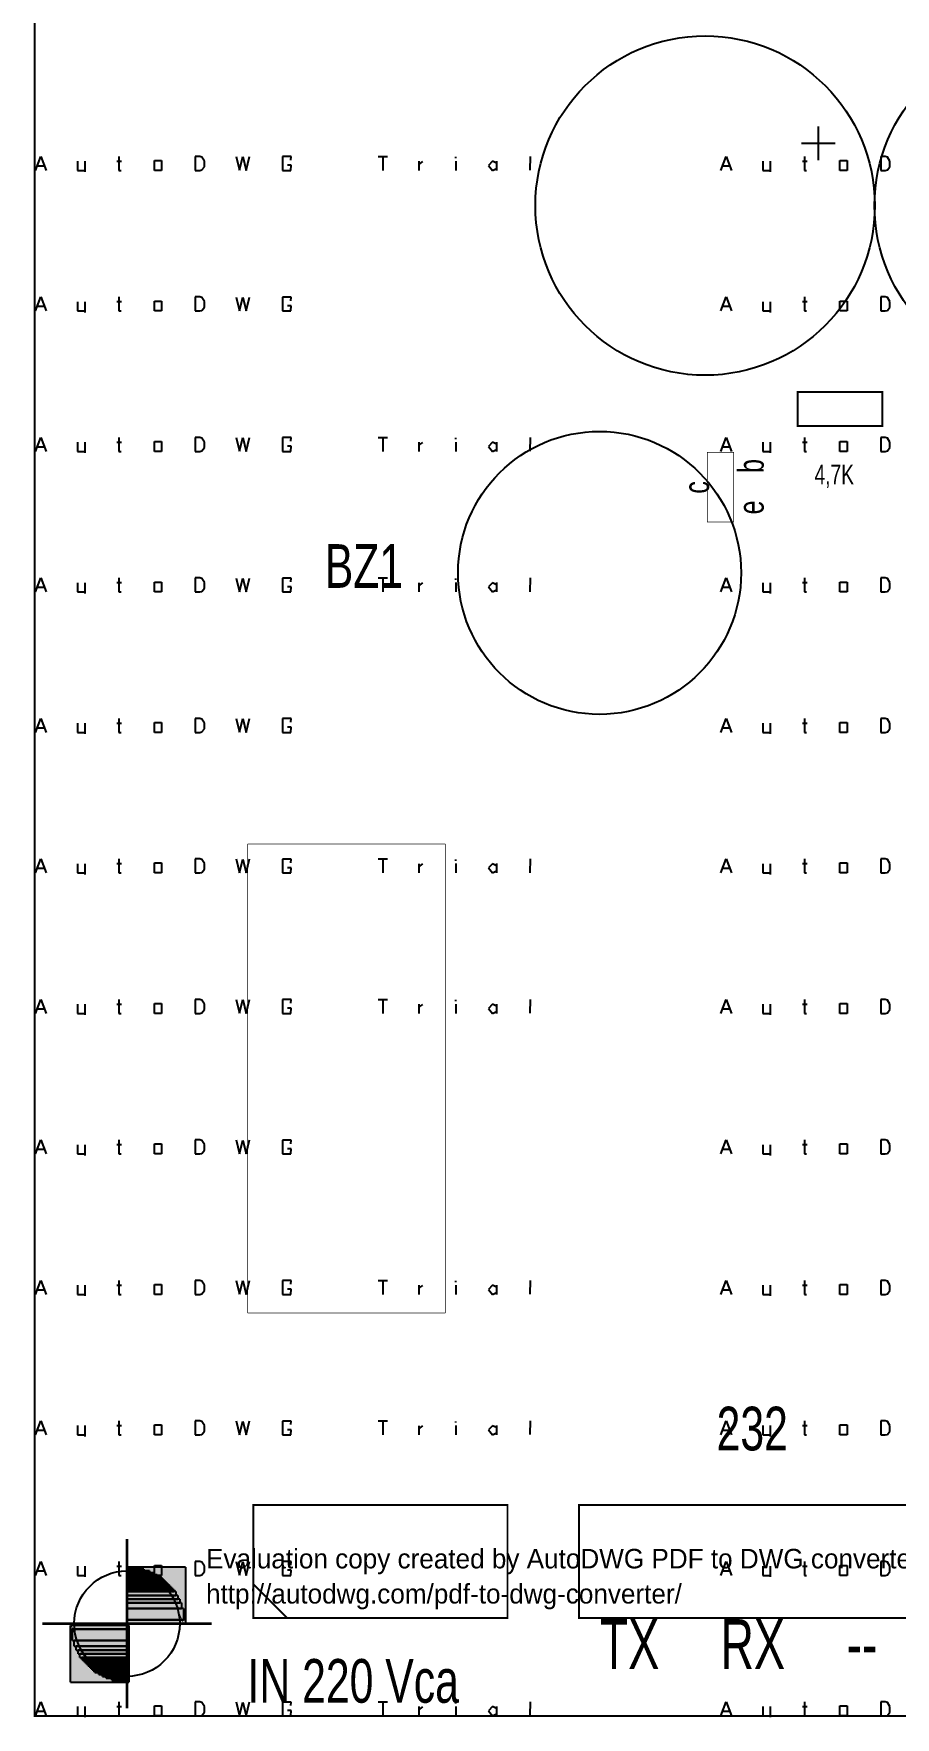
# Model space of a CAD drawing. Extents: x 108 to 262, y 58 to 185.
# Drawn here: x 107.6 to 146.4, y 58.1 to 133.8 of the extents above; entities that cross this region are included whole.
import ezdxf

# ---------------------------------------------------------------- set-up
doc = ezdxf.new("R2010")
doc.units = 0
doc.header["$MEASUREMENT"] = 0
doc.linetypes.add('atContinuous2', pattern=[0])
for name, color, linetype in [('at_Entity', 7, 'Continuous'), ('at_Rect', 7, 'Continuous'), ('at_Solid', 7, 'Continuous'), ('at_Text', 7, 'Continuous')]:
    doc.layers.add(name, color=color, linetype=linetype)
doc.styles.add('Style1', font='arial.ttf', dxfattribs={"height": 0.2})
doc.styles.add('Style4', font='', dxfattribs={"height": 0.2})
doc.styles.get('Style4').set_extended_font_data('Bank Gothic  Md  B T')

msp = doc.modelspace()

# ---------------------------------------------------------------- hatches: boundary and pattern name
at = {"layer": 'at_Solid'}
for points in [[(111.83, 62.269), (114.457, 62.269), (114.457, 64.811), (111.83, 64.811)], [(111.83, 62.269), (114.457, 62.269), (114.457, 64.811), (111.83, 64.811)], [(109.289, 59.643), (111.915, 59.643), (111.915, 62.184), (109.289, 62.184)], [(109.289, 59.643), (111.915, 59.643), (111.915, 62.184), (109.289, 62.184)]]:
    msp.add_hatch(color=0, dxfattribs=at).paths.add_polyline_path(points)

# ---------------------------------------------------------------- linework, layer by layer
at = {"color": 28}
for p, q in [((138.536, 121.319), (138.777, 121.951)), ((138.777, 121.951), (139.017, 121.319)), ((142.296, 121.951), (142.296, 121.319)), ((145.729, 121.951), (145.727, 121.319)), ((145.936, 121.953), (145.729, 121.951)), ((146.03, 121.919), (145.936, 121.953)), ((138.624, 121.529), (138.925, 121.529)), ((140.432, 121.737), (140.432, 121.319)), ((140.432, 121.319), (140.763, 121.319)), ((140.763, 121.737), (140.763, 121.256)), ((142.204, 121.74), (142.418, 121.74)), ((142.296, 121.319), (142.395, 121.319)), ((143.89, 121.768), (144.216, 121.768)), ((143.89, 121.319), (143.89, 121.768)), ((144.216, 121.319), (143.89, 121.319)), ((144.216, 121.768), (144.216, 121.319)), ((145.727, 121.319), (145.931, 121.319)), ((145.931, 121.319), (146.027, 121.345)), ((146.027, 121.345), (146.136, 121.491)), ((146.14, 121.742), (146.03, 121.919)), ((146.136, 121.491), (146.14, 121.742)), ((107.709, 114.999), (107.95, 115.631)), ((107.797, 115.209), (108.099, 115.209)), ((107.95, 115.631), (108.191, 114.999)), ((109.605, 115.417), (109.605, 114.999)), ((109.936, 115.417), (109.936, 114.936)), ((111.377, 115.419), (111.591, 115.419)), ((111.469, 115.631), (111.469, 114.999)), ((113.063, 115.447), (113.389, 115.447)), ((113.063, 114.999), (113.063, 115.447)), ((113.389, 115.447), (113.389, 114.999)), ((114.902, 115.631), (114.9, 114.999)), ((115.109, 115.633), (114.902, 115.631)), ((115.203, 115.599), (115.109, 115.633)), ((115.201, 115.024), (115.31, 115.171)), ((115.314, 115.422), (115.203, 115.599)), ((115.31, 115.171), (115.314, 115.422)), ((116.74, 115.628), (116.89, 115.007)), ((116.89, 115.007), (117.04, 115.624)), ((117.04, 115.624), (117.19, 115)), ((117.19, 115), (117.339, 115.628)), ((119.208, 115.621), (118.827, 115.621)), ((118.827, 115.621), (118.827, 114.999)), ((119.208, 115.236), (119.056, 115.236)), ((119.204, 115.461), (119.208, 115.621)), ((119.204, 114.999), (119.208, 115.236)), ((109.605, 114.999), (109.936, 114.999)), ((111.469, 114.999), (111.568, 114.999)), ((113.389, 114.999), (113.063, 114.999)), ((114.9, 114.999), (115.104, 114.999)), ((115.104, 114.999), (115.201, 115.024)), ((118.827, 114.999), (119.204, 114.999)), ((138.536, 102.359), (138.777, 102.991)), ((138.624, 102.569), (138.925, 102.569)), ((138.777, 102.991), (139.017, 102.359)), ((140.432, 102.776), (140.432, 102.359)), ((140.432, 102.359), (140.763, 102.359)), ((140.763, 102.776), (140.763, 102.296)), ((142.204, 102.779), (142.418, 102.779)), ((142.296, 102.991), (142.296, 102.359)), ((142.296, 102.359), (142.395, 102.359)), ((143.89, 102.807), (144.216, 102.807)), ((143.89, 102.359), (143.89, 102.807)), ((144.216, 102.359), (143.89, 102.359)), ((144.216, 102.807), (144.216, 102.359)), ((145.729, 102.991), (145.727, 102.359)), ((145.727, 102.359), (145.931, 102.359)), ((145.936, 102.993), (145.729, 102.991)), ((145.931, 102.359), (146.027, 102.384)), ((146.03, 102.958), (145.936, 102.993)), ((146.027, 102.384), (146.136, 102.53)), ((146.14, 102.782), (146.03, 102.958)), ((146.136, 102.53), (146.14, 102.782)), ((107.709, 96.039), (107.95, 96.671)), ((107.797, 96.249), (108.099, 96.249)), ((107.95, 96.671), (108.191, 96.039)), ((109.605, 96.456), (109.605, 96.039)), ((109.936, 96.456), (109.936, 95.975)), ((111.377, 96.459), (111.591, 96.459)), ((111.469, 96.67), (111.469, 96.039)), ((113.063, 96.487), (113.389, 96.487)), ((113.063, 96.039), (113.063, 96.487)), ((113.389, 96.487), (113.389, 96.039)), ((114.902, 96.67), (114.9, 96.039)), ((115.109, 96.673), (114.902, 96.67)), ((115.203, 96.638), (115.109, 96.673)), ((115.201, 96.064), (115.31, 96.21)), ((115.314, 96.462), (115.203, 96.638)), ((115.31, 96.21), (115.314, 96.462)), ((116.74, 96.667), (116.89, 96.047)), ((116.89, 96.047), (117.04, 96.664)), ((117.04, 96.664), (117.19, 96.039)), ((117.19, 96.039), (117.339, 96.667)), ((119.208, 96.661), (118.827, 96.661)), ((118.827, 96.661), (118.827, 96.039)), ((119.208, 96.276), (119.056, 96.276)), ((119.204, 96.501), (119.208, 96.661)), ((119.204, 96.039), (119.208, 96.276)), ((109.605, 96.039), (109.936, 96.039)), ((111.469, 96.039), (111.568, 96.039)), ((113.389, 96.039), (113.063, 96.039)), ((114.9, 96.039), (115.104, 96.039)), ((115.104, 96.039), (115.201, 96.064)), ((118.827, 96.039), (119.204, 96.039)), ((138.536, 83.398), (138.777, 84.03)), ((138.624, 83.609), (138.925, 83.609)), ((138.777, 84.03), (139.017, 83.398)), ((140.432, 83.816), (140.432, 83.398)), ((140.432, 83.398), (140.763, 83.398)), ((140.763, 83.816), (140.763, 83.335)), ((142.204, 83.819), (142.418, 83.819)), ((142.296, 84.03), (142.296, 83.398)), ((142.296, 83.398), (142.395, 83.398)), ((143.89, 83.847), (144.216, 83.847)), ((143.89, 83.398), (143.89, 83.847)), ((144.216, 83.398), (143.89, 83.398)), ((144.216, 83.847), (144.216, 83.398)), ((145.729, 84.03), (145.727, 83.398)), ((145.727, 83.398), (145.931, 83.398)), ((145.936, 84.033), (145.729, 84.03)), ((145.931, 83.398), (146.027, 83.424)), ((146.03, 83.998), (145.936, 84.033)), ((146.027, 83.424), (146.136, 83.57)), ((146.14, 83.822), (146.03, 83.998)), ((146.136, 83.57), (146.14, 83.822)), ((107.709, 77.078), (107.95, 77.71)), ((107.797, 77.289), (108.099, 77.289)), ((107.95, 77.71), (108.191, 77.078)), ((109.605, 77.496), (109.605, 77.078)), ((109.936, 77.496), (109.936, 77.015)), ((111.377, 77.499), (111.591, 77.499)), ((111.469, 77.71), (111.469, 77.078)), ((113.063, 77.527), (113.389, 77.527)), ((113.063, 77.078), (113.063, 77.527)), ((113.389, 77.527), (113.389, 77.078)), ((114.902, 77.71), (114.9, 77.078)), ((115.109, 77.712), (114.902, 77.71)), ((115.203, 77.678), (115.109, 77.712)), ((115.314, 77.502), (115.203, 77.678)), ((115.31, 77.25), (115.314, 77.502)), ((116.74, 77.707), (116.89, 77.086)), ((116.89, 77.086), (117.04, 77.703)), ((117.04, 77.703), (117.19, 77.079)), ((117.19, 77.079), (117.339, 77.707)), ((119.208, 77.701), (118.827, 77.701)), ((118.827, 77.701), (118.827, 77.078)), ((119.208, 77.315), (119.056, 77.315)), ((119.204, 77.541), (119.208, 77.701)), ((119.204, 77.078), (119.208, 77.315)), ((109.605, 77.078), (109.936, 77.078)), ((111.469, 77.078), (111.568, 77.078)), ((113.389, 77.078), (113.063, 77.078)), ((114.9, 77.078), (115.104, 77.078)), ((115.104, 77.078), (115.201, 77.104)), ((115.201, 77.104), (115.31, 77.25)), ((118.827, 77.078), (119.204, 77.078)), ((138.536, 64.438), (138.777, 65.07)), ((138.624, 64.648), (138.925, 64.648)), ((138.777, 65.07), (139.017, 64.438)), ((140.432, 64.856), (140.432, 64.438)), ((140.432, 64.438), (140.763, 64.438)), ((140.763, 64.856), (140.763, 64.375)), ((142.204, 64.859), (142.418, 64.859)), ((142.296, 65.07), (142.296, 64.438)), ((142.296, 64.438), (142.395, 64.438)), ((143.89, 64.887), (144.216, 64.887)), ((143.89, 64.438), (143.89, 64.887)), ((144.216, 64.438), (143.89, 64.438)), ((144.216, 64.887), (144.216, 64.438)), ((145.729, 65.07), (145.727, 64.438)), ((145.727, 64.438), (145.931, 64.438)), ((145.936, 65.072), (145.729, 65.07)), ((145.931, 64.438), (146.027, 64.464)), ((146.03, 65.038), (145.936, 65.072)), ((146.027, 64.464), (146.136, 64.61)), ((146.14, 64.861), (146.03, 65.038)), ((146.136, 64.61), (146.14, 64.861)), ((107.709, 58.118), (107.95, 58.75)), ((107.797, 58.328), (108.099, 58.328)), ((107.95, 58.75), (108.191, 58.118)), ((109.605, 58.536), (109.605, 58.118)), ((109.936, 58.536), (109.936, 58.055)), ((111.377, 58.538), (111.591, 58.538)), ((111.469, 58.75), (111.469, 58.118)), ((113.063, 58.566), (113.389, 58.566)), ((113.063, 58.118), (113.063, 58.566)), ((113.389, 58.566), (113.389, 58.118)), ((114.902, 58.75), (114.9, 58.118)), ((115.109, 58.752), (114.902, 58.75)), ((115.203, 58.718), (115.109, 58.752)), ((115.314, 58.541), (115.203, 58.718)), ((115.31, 58.29), (115.314, 58.541)), ((116.74, 58.747), (116.89, 58.126)), ((116.89, 58.126), (117.04, 58.743)), ((117.04, 58.743), (117.19, 58.119)), ((117.19, 58.119), (117.339, 58.747)), ((119.208, 58.74), (118.827, 58.74)), ((118.827, 58.74), (118.827, 58.118)), ((119.208, 58.355), (119.056, 58.355)), ((119.204, 58.58), (119.208, 58.74)), ((119.204, 58.118), (119.208, 58.355)), ((109.605, 58.118), (109.936, 58.118)), ((111.469, 58.118), (111.568, 58.118)), ((113.389, 58.118), (113.063, 58.118)), ((114.9, 58.118), (115.104, 58.118)), ((115.104, 58.118), (115.201, 58.143)), ((115.201, 58.143), (115.31, 58.29)), ((118.827, 58.118), (119.204, 58.118))]:
    msp.add_line(p, q, dxfattribs=at)
at = {"layer": 'at_Entity', "color": 28}
for p, q in [((123.125, 128.271), (123.543, 128.271)), ((123.333, 128.271), (123.333, 127.639)), ((124.957, 128.056), (124.957, 127.639)), ((124.961, 127.916), (125.139, 128.049)), ((126.613, 128.058), (126.613, 127.639)), ((126.615, 128.192), (126.615, 128.248)), ((128.276, 128.056), (128.087, 127.867)), ((128.451, 127.967), (128.276, 128.056)), ((128.449, 128.058), (128.449, 127.643)), ((129.956, 128.269), (129.954, 127.652)), ((128.087, 127.867), (128.272, 127.639)), ((128.272, 127.639), (128.451, 127.729)), ((123.125, 109.311), (123.543, 109.311)), ((123.333, 109.311), (123.333, 108.679)), ((124.957, 109.096), (124.957, 108.679)), ((124.961, 108.956), (125.139, 109.089)), ((126.613, 109.098), (126.613, 108.679)), ((126.615, 109.231), (126.615, 109.287)), ((128.276, 109.096), (128.087, 108.907)), ((128.451, 109.007), (128.276, 109.096)), ((128.449, 109.098), (128.449, 108.682)), ((129.956, 109.308), (129.954, 108.691)), ((128.087, 108.907), (128.272, 108.679)), ((128.272, 108.679), (128.451, 108.769)), ((123.125, 90.35), (123.543, 90.35)), ((123.333, 90.35), (123.333, 89.718)), ((124.957, 90.135), (124.957, 89.718)), ((126.613, 90.138), (126.613, 89.718)), ((126.615, 90.271), (126.615, 90.327)), ((128.276, 90.135), (128.087, 89.946)), ((128.451, 90.047), (128.276, 90.135)), ((128.449, 90.138), (128.449, 89.722)), ((129.956, 90.348), (129.954, 89.731)), ((124.961, 89.995), (125.139, 90.128)), ((128.087, 89.946), (128.272, 89.718)), ((128.272, 89.718), (128.451, 89.809)), ((123.125, 71.39), (123.543, 71.39)), ((123.333, 71.39), (123.333, 70.758)), ((126.615, 71.311), (126.615, 71.367)), ((129.956, 71.388), (129.954, 70.771)), ((124.957, 71.175), (124.957, 70.758)), ((124.961, 71.035), (125.139, 71.168)), ((126.613, 71.177), (126.613, 70.758)), ((128.276, 71.175), (128.087, 70.986)), ((128.087, 70.986), (128.272, 70.758)), ((128.272, 70.758), (128.451, 70.848)), ((128.451, 71.086), (128.276, 71.175)), ((128.449, 71.177), (128.449, 70.762))]:
    msp.add_line(p, q, dxfattribs=at)
at = {"layer": 'at_Entity', "color": 0}
for points in [[(260.514, 184.52, 0.0897, 0.0897, 0), (107.679, 184.52, 0.0897, 0.0897, 0), (107.679, 58.118, 0.0897, 0.0897, 0), (260.514, 58.118, 0.0897, 0.0897, 0), (260.514, 184.52, 0.0897, 0.0897, 0)], [(142.923, 129.622, 0.0897, 0.0897, 0), (142.923, 128.097, 0.0897, 0.0897, 0)], [(142.16, 128.859, 0.0897, 0.0897, 0), (143.685, 128.859, 0.0897, 0.0897, 0)], [(145.803, 117.676, 0.0897, 0.0897, 0), (141.991, 117.676, 0.0897, 0.0897, 0), (141.991, 116.151, 0.0897, 0.0897, 0), (145.803, 116.151, 0.0897, 0.0897, 0), (145.803, 117.676, 0.0897, 0.0897, 0)], [(139.11, 114.965, 0.0299, 0.0299, 0), (137.924, 114.965, 0.0299, 0.0299, 0), (137.924, 111.83, 0.0299, 0.0299, 0), (139.11, 111.83, 0.0299, 0.0299, 0), (139.11, 114.965, 0.0299, 0.0299, 0)], [(117.252, 97.343, 0.0299, 0.0299, 0), (126.148, 97.343, 0.0299, 0.0299, 0)], [(117.252, 97.343, 0.0299, 0.0299, 0), (117.252, 76.248, 0.0299, 0.0299, 0)], [(126.148, 97.343, 0.0299, 0.0299, 0), (126.148, 76.248, 0.0299, 0.0299, 0)], [(117.252, 76.248, 0.0299, 0.0299, 0), (126.148, 76.248, 0.0299, 0.0299, 0)], [(128.944, 67.607, 0.0897, 0.0897, 0), (117.507, 67.607, 0.0897, 0.0897, 0), (117.507, 62.523, 0.0897, 0.0897, 0), (128.944, 62.523, 0.0897, 0.0897, 0), (128.944, 67.607, 0.0897, 0.0897, 0)], [(148.684, 67.607, 0.0897, 0.0897, 0), (132.163, 67.607, 0.0897, 0.0897, 0), (132.163, 62.523, 0.0897, 0.0897, 0), (148.684, 62.523, 0.0897, 0.0897, 0), (148.684, 67.607, 0.0897, 0.0897, 0)], [(111.83, 58.457, 0.12, 0.12, 0), (111.83, 66.082, 0.12, 0.12, 0)], [(114.372, 62.269, 0.0299, 0.0299, 0), (113.627, 64.066, 0.0299, 0.0299, 0), (111.83, 64.811, 0.0299, 0.0299, 0)], [(119.032, 62.523, 0.0897, 0.0897, 0), (117.507, 64.048, 0.0897, 0.0897, 0)], [(108.018, 62.269, 0.12, 0.12, 0), (115.643, 62.269, 0.12, 0.12, 0)], [(109.289, 62.269, 0.0299, 0.0299, 0), (110.031, 60.472, 0.0299, 0.0299, 0), (111.83, 59.728, 0.0299, 0.0299, 0)]]:
    msp.add_lwpolyline(points, format="xyseb", dxfattribs=at)
at = {"layer": 'at_Entity', "color": 0, "linetype": 'atContinuous2'}
for centre, radius in [((137.832, 126.061), 7.632), ((153.082, 126.061), 7.632), ((133.085, 109.538), 6.364), ((111.83, 62.269), 2.372)]:
    msp.add_circle(centre, radius, dxfattribs=at)
at = {"layer": 'at_Rect', "color": 28}
for p, q in [((123.125, 115.631), (123.543, 115.631)), ((123.333, 115.631), (123.333, 114.999)), ((124.957, 115.416), (124.957, 114.999)), ((124.961, 115.276), (125.139, 115.409)), ((126.613, 115.418), (126.613, 114.999)), ((126.615, 115.551), (126.615, 115.607)), ((128.276, 115.416), (128.087, 115.227)), ((128.087, 115.227), (128.272, 114.999)), ((128.451, 115.327), (128.276, 115.416)), ((128.449, 115.418), (128.449, 115.003)), ((129.956, 115.628), (129.954, 115.012)), ((128.272, 114.999), (128.451, 115.089)), ((123.125, 96.67), (123.543, 96.67)), ((123.333, 96.67), (123.333, 96.039)), ((124.957, 96.456), (124.957, 96.039)), ((124.961, 96.315), (125.139, 96.449)), ((126.613, 96.458), (126.613, 96.039)), ((126.615, 96.591), (126.615, 96.647)), ((128.276, 96.456), (128.087, 96.266)), ((128.087, 96.266), (128.272, 96.039)), ((128.451, 96.367), (128.276, 96.456)), ((128.449, 96.458), (128.449, 96.042)), ((129.956, 96.668), (129.954, 96.051)), ((128.272, 96.039), (128.451, 96.129)), ((123.125, 77.71), (123.543, 77.71)), ((123.333, 77.71), (123.333, 77.078)), ((124.957, 77.495), (124.957, 77.078)), ((124.961, 77.355), (125.139, 77.488)), ((126.613, 77.498), (126.613, 77.078)), ((126.615, 77.631), (126.615, 77.687)), ((128.276, 77.495), (128.087, 77.306)), ((128.087, 77.306), (128.272, 77.078)), ((128.451, 77.407), (128.276, 77.495)), ((128.449, 77.498), (128.449, 77.082)), ((129.956, 77.708), (129.954, 77.091)), ((128.272, 77.078), (128.451, 77.168)), ((123.125, 58.75), (123.543, 58.75)), ((123.333, 58.75), (123.333, 58.118)), ((124.957, 58.535), (124.957, 58.118)), ((124.961, 58.395), (125.139, 58.528)), ((126.613, 58.537), (126.613, 58.118)), ((126.615, 58.67), (126.615, 58.726)), ((128.276, 58.535), (128.087, 58.346)), ((128.087, 58.346), (128.272, 58.118)), ((128.451, 58.446), (128.276, 58.535)), ((128.449, 58.537), (128.449, 58.122)), ((129.956, 58.747), (129.954, 58.131)), ((128.272, 58.118), (128.451, 58.208))]:
    msp.add_line(p, q, dxfattribs=at)
at = {"layer": 'at_Rect', "color": 7, "linetype": 'atContinuous2'}
for p, q in [((112.085, 64.811), (111.83, 64.811)), ((111.83, 64.726), (111.83, 64.811)), ((114.457, 64.811), (111.83, 64.811)), ((111.83, 62.269), (111.83, 64.811)), ((111.83, 64.726), (112.085, 64.726)), ((112.593, 64.726), (111.83, 64.726)), ((111.83, 64.641), (111.83, 64.726)), ((111.83, 64.641), (112.593, 64.641)), ((112.847, 64.641), (111.83, 64.641)), ((111.83, 64.557), (111.83, 64.641)), ((111.83, 64.557), (112.847, 64.557)), ((113.016, 64.557), (111.83, 64.557)), ((111.83, 64.472), (111.83, 64.557)), ((111.83, 64.472), (113.016, 64.472)), ((113.186, 64.472), (111.83, 64.472)), ((111.83, 64.387), (111.83, 64.472)), ((111.83, 64.387), (113.186, 64.387)), ((113.355, 64.387), (111.83, 64.387)), ((111.83, 64.302), (111.83, 64.387)), ((112.085, 64.811), (112.085, 64.726)), ((112.593, 64.726), (112.593, 64.641)), ((112.847, 64.641), (112.847, 64.557)), ((113.016, 64.557), (113.016, 64.472)), ((113.186, 64.472), (113.186, 64.387)), ((113.355, 64.387), (113.355, 64.302)), ((114.457, 64.811), (114.457, 62.269)), ((111.83, 64.302), (113.355, 64.302)), ((113.44, 64.302), (111.83, 64.302)), ((111.83, 64.218), (111.83, 64.302)), ((111.83, 64.218), (113.44, 64.218)), ((113.525, 64.218), (111.83, 64.218)), ((111.83, 64.133), (111.83, 64.218)), ((111.83, 64.133), (113.525, 64.133)), ((113.61, 64.133), (111.83, 64.133)), ((111.83, 64.048), (111.83, 64.133)), ((111.83, 64.048), (113.61, 64.048)), ((113.694, 64.048), (111.83, 64.048)), ((111.83, 63.964), (111.83, 64.048)), ((111.83, 63.964), (113.694, 63.964)), ((113.779, 63.964), (111.83, 63.964)), ((111.83, 63.879), (111.83, 63.964)), ((111.83, 63.879), (113.779, 63.879)), ((113.864, 63.879), (111.83, 63.879)), ((111.83, 63.794), (111.83, 63.879)), ((111.83, 63.794), (113.864, 63.794)), ((113.948, 63.794), (111.83, 63.794)), ((111.83, 63.709), (111.83, 63.794)), ((111.83, 63.709), (113.948, 63.709)), ((114.033, 63.709), (111.83, 63.709)), ((111.83, 63.54), (111.83, 63.709)), ((113.44, 64.302), (113.44, 64.218)), ((113.525, 64.218), (113.525, 64.133)), ((113.61, 64.133), (113.61, 64.048)), ((113.694, 64.048), (113.694, 63.964)), ((113.779, 63.964), (113.779, 63.879)), ((113.864, 63.879), (113.864, 63.794)), ((113.948, 63.794), (113.948, 63.709)), ((114.033, 63.709), (114.033, 63.54)), ((111.83, 63.54), (114.033, 63.54)), ((114.118, 63.54), (111.83, 63.54)), ((111.83, 63.371), (111.83, 63.54)), ((111.83, 63.371), (114.118, 63.371)), ((114.203, 63.371), (111.83, 63.371)), ((111.83, 63.201), (111.83, 63.371)), ((111.83, 63.201), (114.203, 63.201)), ((114.287, 63.201), (111.83, 63.201)), ((111.83, 62.947), (111.83, 63.201)), ((111.83, 62.947), (114.287, 62.947)), ((114.372, 62.947), (111.83, 62.947)), ((111.83, 62.439), (111.83, 62.947)), ((114.118, 63.54), (114.118, 63.371)), ((114.203, 63.371), (114.203, 63.201)), ((114.287, 63.201), (114.287, 62.947)), ((114.372, 62.947), (114.372, 62.439)), ((111.915, 62.184), (109.289, 62.184)), ((109.289, 62.015), (109.289, 62.184)), ((111.915, 62.184), (109.289, 62.184)), ((109.289, 59.643), (109.289, 62.184)), ((111.83, 62.439), (114.372, 62.439)), ((114.457, 62.439), (111.83, 62.439)), ((111.83, 62.269), (111.83, 62.439)), ((111.83, 62.269), (114.457, 62.269)), ((111.83, 62.269), (114.457, 62.269)), ((111.915, 62.184), (111.915, 62.015)), ((111.915, 62.184), (111.915, 59.643)), ((114.457, 62.439), (114.457, 62.269)), ((109.289, 62.015), (111.915, 62.015)), ((111.915, 62.015), (109.374, 62.015)), ((109.374, 61.507), (109.374, 62.015)), ((109.374, 61.507), (111.915, 61.507)), ((111.915, 61.507), (109.458, 61.507)), ((109.458, 61.253), (109.458, 61.507)), ((111.915, 62.015), (111.915, 61.507)), ((111.915, 61.507), (111.915, 61.253)), ((109.458, 61.253), (111.915, 61.253)), ((111.915, 61.253), (109.543, 61.253)), ((109.543, 61.083), (109.543, 61.253)), ((109.543, 61.083), (111.915, 61.083)), ((111.915, 61.083), (109.628, 61.083)), ((109.628, 60.914), (109.628, 61.083)), ((109.628, 60.914), (111.915, 60.914)), ((111.915, 60.914), (109.712, 60.914)), ((109.712, 60.744), (109.712, 60.914)), ((109.712, 60.744), (111.915, 60.744)), ((111.915, 60.744), (109.797, 60.744)), ((109.797, 60.66), (109.797, 60.744)), ((109.797, 60.66), (111.915, 60.66)), ((111.915, 60.66), (109.882, 60.66)), ((109.882, 60.575), (109.882, 60.66)), ((111.915, 61.253), (111.915, 61.083)), ((111.915, 61.083), (111.915, 60.914)), ((111.915, 60.914), (111.915, 60.744)), ((111.915, 60.744), (111.915, 60.66)), ((111.915, 60.66), (111.915, 60.575)), ((109.882, 60.575), (111.915, 60.575)), ((111.915, 60.575), (109.967, 60.575)), ((109.967, 60.49), (109.967, 60.575)), ((109.967, 60.49), (111.915, 60.49)), ((111.915, 60.49), (110.051, 60.49)), ((110.051, 60.405), (110.051, 60.49)), ((110.051, 60.405), (111.915, 60.405)), ((111.915, 60.405), (110.136, 60.405)), ((110.136, 60.321), (110.136, 60.405)), ((110.136, 60.321), (111.915, 60.321)), ((111.915, 60.321), (110.221, 60.321)), ((110.221, 60.236), (110.221, 60.321)), ((110.221, 60.236), (111.915, 60.236)), ((111.915, 60.236), (110.305, 60.236)), ((110.305, 60.151), (110.305, 60.236)), ((110.305, 60.151), (111.915, 60.151)), ((111.915, 60.151), (110.39, 60.151)), ((110.39, 60.066), (110.39, 60.151)), ((110.39, 60.066), (111.915, 60.066)), ((111.915, 60.066), (110.56, 60.066)), ((110.56, 59.982), (110.56, 60.066)), ((110.56, 59.982), (111.915, 59.982)), ((111.915, 59.982), (110.729, 59.982)), ((110.729, 59.897), (110.729, 59.982)), ((110.729, 59.897), (111.915, 59.897)), ((111.915, 59.897), (110.898, 59.897)), ((110.898, 59.812), (110.898, 59.897)), ((111.915, 60.575), (111.915, 60.49)), ((111.915, 60.49), (111.915, 60.405)), ((111.915, 60.405), (111.915, 60.321)), ((111.915, 60.321), (111.915, 60.236)), ((111.915, 60.236), (111.915, 60.151)), ((111.915, 60.151), (111.915, 60.066)), ((111.915, 60.066), (111.915, 59.982)), ((111.915, 59.982), (111.915, 59.897)), ((111.915, 59.897), (111.915, 59.812)), ((109.289, 59.643), (111.915, 59.643)), ((110.898, 59.812), (111.915, 59.812)), ((111.915, 59.812), (111.153, 59.812)), ((111.153, 59.728), (111.153, 59.812)), ((111.153, 59.728), (111.915, 59.728)), ((111.915, 59.728), (111.661, 59.728)), ((111.661, 59.643), (111.661, 59.728)), ((111.661, 59.643), (111.915, 59.643)), ((111.915, 59.812), (111.915, 59.728)), ((111.915, 59.728), (111.915, 59.643))]:
    msp.add_line(p, q, dxfattribs=at)
at = {"layer": 'at_Solid', "color": 28}
for p, q in [((138.536, 127.639), (138.777, 128.271)), ((138.777, 128.271), (139.017, 127.639)), ((140.432, 128.057), (140.432, 127.639)), ((140.763, 128.057), (140.763, 127.576)), ((142.204, 128.06), (142.418, 128.06)), ((142.296, 128.271), (142.296, 127.639)), ((143.89, 128.088), (144.216, 128.088)), ((143.89, 127.639), (143.89, 128.088)), ((144.216, 128.088), (144.216, 127.639)), ((145.729, 128.271), (145.727, 127.639)), ((145.936, 128.273), (145.729, 128.271)), ((146.03, 128.239), (145.936, 128.273)), ((146.14, 128.063), (146.03, 128.239)), ((146.136, 127.811), (146.14, 128.063)), ((138.624, 127.849), (138.925, 127.849)), ((140.432, 127.639), (140.763, 127.639)), ((142.296, 127.639), (142.395, 127.639)), ((144.216, 127.639), (143.89, 127.639)), ((145.727, 127.639), (145.931, 127.639)), ((145.931, 127.639), (146.027, 127.665)), ((146.027, 127.665), (146.136, 127.811)), ((107.709, 121.319), (107.95, 121.951)), ((107.95, 121.951), (108.191, 121.319)), ((111.469, 121.951), (111.469, 121.319)), ((114.902, 121.951), (114.9, 121.319)), ((115.109, 121.953), (114.902, 121.951)), ((115.203, 121.919), (115.109, 121.953)), ((116.74, 121.948), (116.89, 121.327)), ((116.89, 121.327), (117.04, 121.944)), ((117.04, 121.944), (117.19, 121.32)), ((117.19, 121.32), (117.339, 121.948)), ((119.208, 121.942), (118.827, 121.942)), ((118.827, 121.942), (118.827, 121.319)), ((119.204, 121.782), (119.208, 121.942)), ((107.797, 121.529), (108.099, 121.529)), ((109.605, 121.737), (109.605, 121.319)), ((109.605, 121.319), (109.936, 121.319)), ((109.936, 121.737), (109.936, 121.256)), ((111.377, 121.74), (111.591, 121.74)), ((111.469, 121.319), (111.568, 121.319)), ((113.063, 121.768), (113.389, 121.768)), ((113.063, 121.319), (113.063, 121.768)), ((113.389, 121.319), (113.063, 121.319)), ((113.389, 121.768), (113.389, 121.319)), ((114.9, 121.319), (115.104, 121.319)), ((115.104, 121.319), (115.201, 121.345)), ((115.201, 121.345), (115.31, 121.491)), ((115.314, 121.742), (115.203, 121.919)), ((115.31, 121.491), (115.314, 121.742)), ((118.827, 121.319), (119.204, 121.319)), ((119.208, 121.556), (119.056, 121.556)), ((119.204, 121.319), (119.208, 121.556)), ((138.536, 108.679), (138.777, 109.311)), ((138.777, 109.311), (139.017, 108.679)), ((140.432, 109.097), (140.432, 108.679)), ((140.763, 109.097), (140.763, 108.616)), ((142.204, 109.099), (142.418, 109.099)), ((142.296, 109.311), (142.296, 108.679)), ((143.89, 109.127), (144.216, 109.127)), ((143.89, 108.679), (143.89, 109.127)), ((144.216, 109.127), (144.216, 108.679)), ((145.729, 109.311), (145.727, 108.679)), ((145.936, 109.313), (145.729, 109.311)), ((146.03, 109.279), (145.936, 109.313)), ((146.14, 109.102), (146.03, 109.279)), ((146.136, 108.851), (146.14, 109.102)), ((138.624, 108.889), (138.925, 108.889)), ((140.432, 108.679), (140.763, 108.679)), ((142.296, 108.679), (142.395, 108.679)), ((144.216, 108.679), (143.89, 108.679)), ((145.727, 108.679), (145.931, 108.679)), ((145.931, 108.679), (146.027, 108.704)), ((146.027, 108.704), (146.136, 108.851)), ((107.709, 102.359), (107.95, 102.991)), ((107.797, 102.569), (108.099, 102.569)), ((107.95, 102.991), (108.191, 102.359)), ((109.605, 102.776), (109.605, 102.359)), ((109.605, 102.359), (109.936, 102.359)), ((109.936, 102.776), (109.936, 102.296)), ((111.377, 102.779), (111.591, 102.779)), ((111.469, 102.991), (111.469, 102.359)), ((111.469, 102.359), (111.568, 102.359)), ((113.063, 102.807), (113.389, 102.807)), ((113.063, 102.359), (113.063, 102.807)), ((113.389, 102.359), (113.063, 102.359)), ((113.389, 102.807), (113.389, 102.359)), ((114.902, 102.991), (114.9, 102.359)), ((114.9, 102.359), (115.104, 102.359)), ((115.109, 102.993), (114.902, 102.991)), ((115.104, 102.359), (115.201, 102.384)), ((115.203, 102.958), (115.109, 102.993)), ((115.201, 102.384), (115.31, 102.53)), ((115.314, 102.782), (115.203, 102.958)), ((115.31, 102.53), (115.314, 102.782)), ((116.74, 102.987), (116.89, 102.367)), ((116.89, 102.367), (117.04, 102.984)), ((117.04, 102.984), (117.19, 102.36)), ((117.19, 102.36), (117.339, 102.987)), ((119.208, 102.981), (118.827, 102.981)), ((118.827, 102.981), (118.827, 102.359)), ((118.827, 102.359), (119.204, 102.359)), ((119.208, 102.596), (119.056, 102.596)), ((119.204, 102.821), (119.208, 102.981)), ((119.204, 102.359), (119.208, 102.596)), ((138.536, 89.718), (138.777, 90.35)), ((138.777, 90.35), (139.017, 89.718)), ((140.432, 90.136), (140.432, 89.718)), ((140.763, 90.136), (140.763, 89.655)), ((142.204, 90.139), (142.418, 90.139)), ((142.296, 90.35), (142.296, 89.718)), ((143.89, 90.167), (144.216, 90.167)), ((143.89, 89.718), (143.89, 90.167)), ((144.216, 90.167), (144.216, 89.718)), ((145.729, 90.35), (145.727, 89.718)), ((145.936, 90.353), (145.729, 90.35)), ((146.03, 90.318), (145.936, 90.353)), ((146.14, 90.142), (146.03, 90.318)), ((146.136, 89.89), (146.14, 90.142)), ((138.624, 89.929), (138.925, 89.929)), ((140.432, 89.718), (140.763, 89.718)), ((142.296, 89.718), (142.395, 89.718)), ((144.216, 89.718), (143.89, 89.718)), ((145.727, 89.718), (145.931, 89.718)), ((145.931, 89.718), (146.027, 89.744)), ((146.027, 89.744), (146.136, 89.89)), ((107.709, 83.398), (107.95, 84.03)), ((107.797, 83.609), (108.099, 83.609)), ((107.95, 84.03), (108.191, 83.398)), ((109.605, 83.816), (109.605, 83.398)), ((109.605, 83.398), (109.936, 83.398)), ((109.936, 83.816), (109.936, 83.335)), ((111.377, 83.819), (111.591, 83.819)), ((111.469, 84.03), (111.469, 83.398)), ((111.469, 83.398), (111.568, 83.398)), ((113.063, 83.847), (113.389, 83.847)), ((113.063, 83.398), (113.063, 83.847)), ((113.389, 83.398), (113.063, 83.398)), ((113.389, 83.847), (113.389, 83.398)), ((114.902, 84.03), (114.9, 83.398)), ((114.9, 83.398), (115.104, 83.398)), ((115.109, 84.033), (114.902, 84.03)), ((115.104, 83.398), (115.201, 83.424)), ((115.203, 83.998), (115.109, 84.033)), ((115.201, 83.424), (115.31, 83.57)), ((115.314, 83.822), (115.203, 83.998)), ((115.31, 83.57), (115.314, 83.822)), ((116.74, 84.027), (116.89, 83.406)), ((116.89, 83.406), (117.04, 84.023)), ((117.04, 84.023), (117.19, 83.399)), ((117.19, 83.399), (117.339, 84.027)), ((119.208, 84.021), (118.827, 84.021)), ((118.827, 84.021), (118.827, 83.398)), ((118.827, 83.398), (119.204, 83.398)), ((119.208, 83.635), (119.056, 83.635)), ((119.204, 83.861), (119.208, 84.021)), ((119.204, 83.398), (119.208, 83.635)), ((138.536, 70.758), (138.777, 71.39)), ((138.777, 71.39), (139.017, 70.758)), ((142.296, 71.39), (142.296, 70.758)), ((143.89, 71.207), (144.216, 71.207)), ((143.89, 70.758), (143.89, 71.207)), ((144.216, 71.207), (144.216, 70.758)), ((145.729, 71.39), (145.727, 70.758)), ((145.936, 71.392), (145.729, 71.39)), ((146.03, 71.358), (145.936, 71.392)), ((146.14, 71.182), (146.03, 71.358)), ((138.624, 70.968), (138.925, 70.968)), ((140.432, 71.176), (140.432, 70.758)), ((140.432, 70.758), (140.763, 70.758)), ((140.763, 71.176), (140.763, 70.695)), ((142.204, 71.179), (142.418, 71.179)), ((142.296, 70.758), (142.395, 70.758)), ((144.216, 70.758), (143.89, 70.758)), ((145.727, 70.758), (145.931, 70.758)), ((145.931, 70.758), (146.027, 70.784)), ((146.027, 70.784), (146.136, 70.93)), ((146.136, 70.93), (146.14, 71.182)), ((107.709, 64.438), (107.95, 65.07)), ((107.797, 64.648), (108.099, 64.648)), ((107.95, 65.07), (108.191, 64.438)), ((109.605, 64.856), (109.605, 64.438)), ((109.605, 64.438), (109.936, 64.438)), ((109.936, 64.856), (109.936, 64.375)), ((111.377, 64.859), (111.591, 64.859)), ((111.469, 65.07), (111.469, 64.438)), ((111.469, 64.438), (111.568, 64.438)), ((113.063, 64.887), (113.389, 64.887)), ((113.063, 64.438), (113.063, 64.887)), ((113.389, 64.438), (113.063, 64.438)), ((113.389, 64.887), (113.389, 64.438)), ((114.902, 65.07), (114.9, 64.438)), ((114.9, 64.438), (115.104, 64.438)), ((115.109, 65.072), (114.902, 65.07)), ((115.104, 64.438), (115.201, 64.464)), ((115.203, 65.038), (115.109, 65.072)), ((115.201, 64.464), (115.31, 64.61)), ((115.314, 64.861), (115.203, 65.038)), ((115.31, 64.61), (115.314, 64.861)), ((116.74, 65.067), (116.89, 64.446)), ((116.89, 64.446), (117.04, 65.063)), ((117.04, 65.063), (117.19, 64.439)), ((117.19, 64.439), (117.339, 65.067)), ((119.208, 65.061), (118.827, 65.061)), ((118.827, 65.061), (118.827, 64.438)), ((118.827, 64.438), (119.204, 64.438)), ((119.208, 64.675), (119.056, 64.675)), ((119.204, 64.901), (119.208, 65.061)), ((119.204, 64.438), (119.208, 64.675))]:
    msp.add_line(p, q, dxfattribs=at)
at = {"layer": 'at_Text', "color": 28}
for p, q in [((107.709, 127.639), (107.95, 128.271)), ((107.95, 128.271), (108.191, 127.639)), ((109.605, 128.057), (109.605, 127.639)), ((109.936, 128.057), (109.936, 127.576)), ((111.377, 128.06), (111.591, 128.06)), ((111.469, 128.271), (111.469, 127.639)), ((113.063, 128.088), (113.389, 128.088)), ((113.063, 127.639), (113.063, 128.088)), ((113.389, 128.088), (113.389, 127.639)), ((114.902, 128.271), (114.9, 127.639)), ((115.109, 128.273), (114.902, 128.271)), ((115.203, 128.239), (115.109, 128.273)), ((115.314, 128.063), (115.203, 128.239)), ((115.31, 127.811), (115.314, 128.063)), ((116.74, 128.268), (116.89, 127.647)), ((116.89, 127.647), (117.04, 128.264)), ((117.04, 128.264), (117.19, 127.64)), ((117.19, 127.64), (117.339, 128.268)), ((119.208, 128.262), (118.827, 128.262)), ((118.827, 128.262), (118.827, 127.639)), ((119.204, 128.102), (119.208, 128.262)), ((107.797, 127.849), (108.099, 127.849)), ((109.605, 127.639), (109.936, 127.639)), ((111.469, 127.639), (111.568, 127.639)), ((113.389, 127.639), (113.063, 127.639)), ((114.9, 127.639), (115.104, 127.639)), ((115.104, 127.639), (115.201, 127.665)), ((115.201, 127.665), (115.31, 127.811)), ((118.827, 127.639), (119.204, 127.639)), ((119.208, 127.876), (119.056, 127.876)), ((119.204, 127.639), (119.208, 127.876)), ((138.536, 114.999), (138.777, 115.631)), ((138.624, 115.209), (138.925, 115.209)), ((138.777, 115.631), (139.017, 114.999)), ((140.432, 115.417), (140.432, 114.999)), ((140.763, 115.417), (140.763, 114.936)), ((142.204, 115.419), (142.418, 115.419)), ((142.296, 115.631), (142.296, 114.999)), ((143.89, 115.447), (144.216, 115.447)), ((143.89, 114.999), (143.89, 115.447)), ((144.216, 115.447), (144.216, 114.999)), ((145.729, 115.631), (145.727, 114.999)), ((145.936, 115.633), (145.729, 115.631)), ((146.03, 115.599), (145.936, 115.633)), ((146.027, 115.024), (146.136, 115.171)), ((146.14, 115.422), (146.03, 115.599)), ((146.136, 115.171), (146.14, 115.422)), ((140.432, 114.999), (140.763, 114.999)), ((142.296, 114.999), (142.395, 114.999)), ((144.216, 114.999), (143.89, 114.999)), ((145.727, 114.999), (145.931, 114.999)), ((145.931, 114.999), (146.027, 115.024)), ((107.709, 108.679), (107.95, 109.311)), ((107.95, 109.311), (108.191, 108.679)), ((109.605, 109.097), (109.605, 108.679)), ((109.936, 109.097), (109.936, 108.616)), ((111.377, 109.099), (111.591, 109.099)), ((111.469, 109.311), (111.469, 108.679)), ((113.063, 109.127), (113.389, 109.127)), ((113.063, 108.679), (113.063, 109.127)), ((113.389, 109.127), (113.389, 108.679)), ((114.902, 109.311), (114.9, 108.679)), ((115.109, 109.313), (114.902, 109.311)), ((115.203, 109.279), (115.109, 109.313)), ((115.314, 109.102), (115.203, 109.279)), ((115.31, 108.851), (115.314, 109.102)), ((116.74, 109.307), (116.89, 108.687)), ((116.89, 108.687), (117.04, 109.304)), ((117.04, 109.304), (117.19, 108.68)), ((117.19, 108.68), (117.339, 109.307)), ((119.208, 109.301), (118.827, 109.301)), ((118.827, 109.301), (118.827, 108.679)), ((119.204, 109.141), (119.208, 109.301)), ((107.797, 108.889), (108.099, 108.889)), ((109.605, 108.679), (109.936, 108.679)), ((111.469, 108.679), (111.568, 108.679)), ((113.389, 108.679), (113.063, 108.679)), ((114.9, 108.679), (115.104, 108.679)), ((115.104, 108.679), (115.201, 108.704)), ((115.201, 108.704), (115.31, 108.851)), ((118.827, 108.679), (119.204, 108.679)), ((119.208, 108.916), (119.056, 108.916)), ((119.204, 108.679), (119.208, 108.916)), ((138.536, 96.039), (138.777, 96.671)), ((138.624, 96.249), (138.925, 96.249)), ((138.777, 96.671), (139.017, 96.039)), ((140.432, 96.456), (140.432, 96.039)), ((140.763, 96.456), (140.763, 95.975)), ((142.204, 96.459), (142.418, 96.459)), ((142.296, 96.67), (142.296, 96.039)), ((143.89, 96.487), (144.216, 96.487)), ((143.89, 96.039), (143.89, 96.487)), ((144.216, 96.487), (144.216, 96.039)), ((145.729, 96.67), (145.727, 96.039)), ((145.936, 96.673), (145.729, 96.67)), ((146.03, 96.638), (145.936, 96.673)), ((146.027, 96.064), (146.136, 96.21)), ((146.14, 96.462), (146.03, 96.638)), ((146.136, 96.21), (146.14, 96.462)), ((140.432, 96.039), (140.763, 96.039)), ((142.296, 96.039), (142.395, 96.039)), ((144.216, 96.039), (143.89, 96.039)), ((145.727, 96.039), (145.931, 96.039)), ((145.931, 96.039), (146.027, 96.064)), ((107.709, 89.718), (107.95, 90.35)), ((107.95, 90.35), (108.191, 89.718)), ((109.605, 90.136), (109.605, 89.718)), ((109.936, 90.136), (109.936, 89.655)), ((111.377, 90.139), (111.591, 90.139)), ((111.469, 90.35), (111.469, 89.718)), ((113.063, 90.167), (113.389, 90.167)), ((113.063, 89.718), (113.063, 90.167)), ((113.389, 90.167), (113.389, 89.718)), ((114.902, 90.35), (114.9, 89.718)), ((115.109, 90.353), (114.902, 90.35)), ((115.203, 90.318), (115.109, 90.353)), ((115.314, 90.142), (115.203, 90.318)), ((115.31, 89.89), (115.314, 90.142)), ((116.74, 90.347), (116.89, 89.727)), ((116.89, 89.727), (117.04, 90.344)), ((117.04, 90.344), (117.19, 89.719)), ((117.19, 89.719), (117.339, 90.347)), ((119.208, 90.341), (118.827, 90.341)), ((118.827, 90.341), (118.827, 89.718)), ((119.204, 90.181), (119.208, 90.341)), ((107.797, 89.929), (108.099, 89.929)), ((109.605, 89.718), (109.936, 89.718)), ((111.469, 89.718), (111.568, 89.718)), ((113.389, 89.718), (113.063, 89.718)), ((114.9, 89.718), (115.104, 89.718)), ((115.104, 89.718), (115.201, 89.744)), ((115.201, 89.744), (115.31, 89.89)), ((118.827, 89.718), (119.204, 89.718)), ((119.208, 89.955), (119.056, 89.955)), ((119.204, 89.718), (119.208, 89.955)), ((138.536, 77.078), (138.777, 77.71)), ((138.624, 77.289), (138.925, 77.289)), ((138.777, 77.71), (139.017, 77.078)), ((140.432, 77.496), (140.432, 77.078)), ((140.763, 77.496), (140.763, 77.015)), ((142.204, 77.499), (142.418, 77.499)), ((142.296, 77.71), (142.296, 77.078)), ((143.89, 77.527), (144.216, 77.527)), ((143.89, 77.078), (143.89, 77.527)), ((144.216, 77.527), (144.216, 77.078)), ((145.729, 77.71), (145.727, 77.078)), ((145.936, 77.712), (145.729, 77.71)), ((146.03, 77.678), (145.936, 77.712)), ((146.14, 77.502), (146.03, 77.678)), ((146.136, 77.25), (146.14, 77.502)), ((140.432, 77.078), (140.763, 77.078)), ((142.296, 77.078), (142.395, 77.078)), ((144.216, 77.078), (143.89, 77.078)), ((145.727, 77.078), (145.931, 77.078)), ((145.931, 77.078), (146.027, 77.104)), ((146.027, 77.104), (146.136, 77.25)), ((107.709, 70.758), (107.95, 71.39)), ((107.95, 71.39), (108.191, 70.758)), ((111.469, 71.39), (111.469, 70.758)), ((113.063, 71.207), (113.389, 71.207)), ((113.063, 70.758), (113.063, 71.207)), ((113.389, 71.207), (113.389, 70.758)), ((114.902, 71.39), (114.9, 70.758)), ((115.109, 71.392), (114.902, 71.39)), ((115.203, 71.358), (115.109, 71.392)), ((115.314, 71.182), (115.203, 71.358)), ((116.74, 71.387), (116.89, 70.766)), ((116.89, 70.766), (117.04, 71.383)), ((117.04, 71.383), (117.19, 70.759)), ((117.19, 70.759), (117.339, 71.387)), ((119.208, 71.381), (118.827, 71.381)), ((118.827, 71.381), (118.827, 70.758)), ((119.204, 71.221), (119.208, 71.381)), ((107.797, 70.968), (108.099, 70.968)), ((109.605, 71.176), (109.605, 70.758)), ((109.605, 70.758), (109.936, 70.758)), ((109.936, 71.176), (109.936, 70.695)), ((111.377, 71.179), (111.591, 71.179)), ((111.469, 70.758), (111.568, 70.758)), ((113.389, 70.758), (113.063, 70.758)), ((114.9, 70.758), (115.104, 70.758)), ((115.104, 70.758), (115.201, 70.784)), ((115.201, 70.784), (115.31, 70.93)), ((115.31, 70.93), (115.314, 71.182)), ((118.827, 70.758), (119.204, 70.758)), ((119.208, 70.995), (119.056, 70.995)), ((119.204, 70.758), (119.208, 70.995)), ((138.536, 58.118), (138.777, 58.75)), ((138.624, 58.328), (138.925, 58.328)), ((138.777, 58.75), (139.017, 58.118)), ((140.432, 58.536), (140.432, 58.118)), ((140.763, 58.536), (140.763, 58.055)), ((142.204, 58.538), (142.418, 58.538)), ((142.296, 58.75), (142.296, 58.118)), ((143.89, 58.566), (144.216, 58.566)), ((143.89, 58.118), (143.89, 58.566)), ((144.216, 58.566), (144.216, 58.118)), ((145.729, 58.75), (145.727, 58.118)), ((145.936, 58.752), (145.729, 58.75)), ((146.03, 58.718), (145.936, 58.752)), ((146.14, 58.541), (146.03, 58.718)), ((146.136, 58.29), (146.14, 58.541)), ((140.432, 58.118), (140.763, 58.118)), ((142.296, 58.118), (142.395, 58.118)), ((144.216, 58.118), (143.89, 58.118)), ((145.727, 58.118), (145.931, 58.118)), ((145.931, 58.118), (146.027, 58.143)), ((146.027, 58.143), (146.136, 58.29))]:
    msp.add_line(p, q, dxfattribs=at)

# ---------------------------------------------------------------- texts
at = {"color": 1}
msp.add_text('Evaluation copy created by AutoDWG PDF to DWG converter. Purchase here to remove the water mark:', height=0.87779, dxfattribs=at).set_placement((115.386, 64.754))
at = {"color": 5}
msp.add_text('http://autodwg.com/pdf-to-dwg-converter/', height=0.87779, dxfattribs=at).set_placement((115.386, 63.174))
at = {"layer": 'at_Text', "color": 0, "width": 0.7}
for s, height, rotation, style, p in [('b', 1.152, 90.00055, 'Style1', (140.466, 114.033)), ('4,7K', 0.881, 0.00055, 'Style1', (142.753, 113.525)), ('c', 1.152, 90.00055, 'Style1', (138.009, 113.101)), ('e', 1.152, 90.00055, 'Style1', (140.466, 112.169)), ('BZ1', 1.9653, 0.00055, 'Style1', (120.726, 108.865)), ('232', 1.9653, 0.00055, 'Style1', (138.348, 70.063)), ('TX', 2.2364, 0.00055, 'Style4', (133.095, 60.236)), ('RX', 2.2364, 0.00055, 'Style4', (138.517, 60.236)), ('IN 220 Vca', 1.9653, 0.00055, 'Style1', (117.252, 58.711)), ('--', 2.2364, 0.00055, 'Style4', (144.193, 60.236))]:
    msp.add_text(s, height=height, rotation=rotation, dxfattribs=dict(at, style=style)).set_placement(p)

doc.saveas('drawing.dxf')
